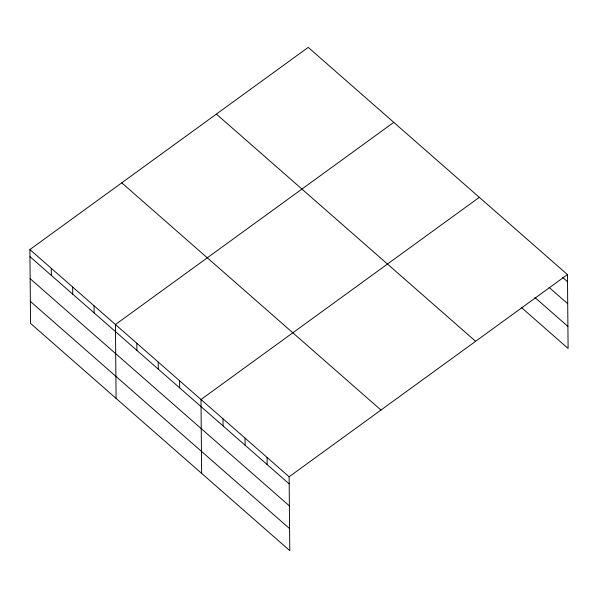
<?xml version="1.0" encoding="UTF-8"?>
<svg xmlns="http://www.w3.org/2000/svg" width="598" height="598" viewBox="0 0 598 598"><rect width="100%" height="100%" fill="white"/><g stroke="black" fill="none" stroke-linecap="round" stroke-linejoin="round"><path stroke-width="0.9" d="M29.9 249.553L289.126 476.755L289.768 550.623L30.543 323.413L29.9 249.553L308.232 47.377L567.457 274.587L568.1 348.447L521.277 307.409M393.776 122.358L115.444 324.527L116.087 398.395M479.319 197.333L200.988 399.509L201.631 473.369M289.126 476.755L567.457 274.587M562.696 277.479L567.517 281.703M549.121 287.436L567.711 303.732M534.859 297.453L567.906 326.426M216.386 114.091L475.604 341.301M121.753 182.831L380.971 410.041M29.96 256.669L289.185 483.872M30.154 278.69L289.38 505.901M30.356 301.385L289.574 528.595M267.089 457.448L267.149 464.564M245.053 438.132L245.12 445.248M223.024 418.817L223.084 425.94M179.602 380.762L179.662 387.878M158.216 362.022L158.276 369.138M136.83 343.274L136.89 350.391M94.058 305.787L94.118 312.904M72.672 287.04L72.732 294.156M51.286 268.293L51.346 275.409"/></g></svg>
